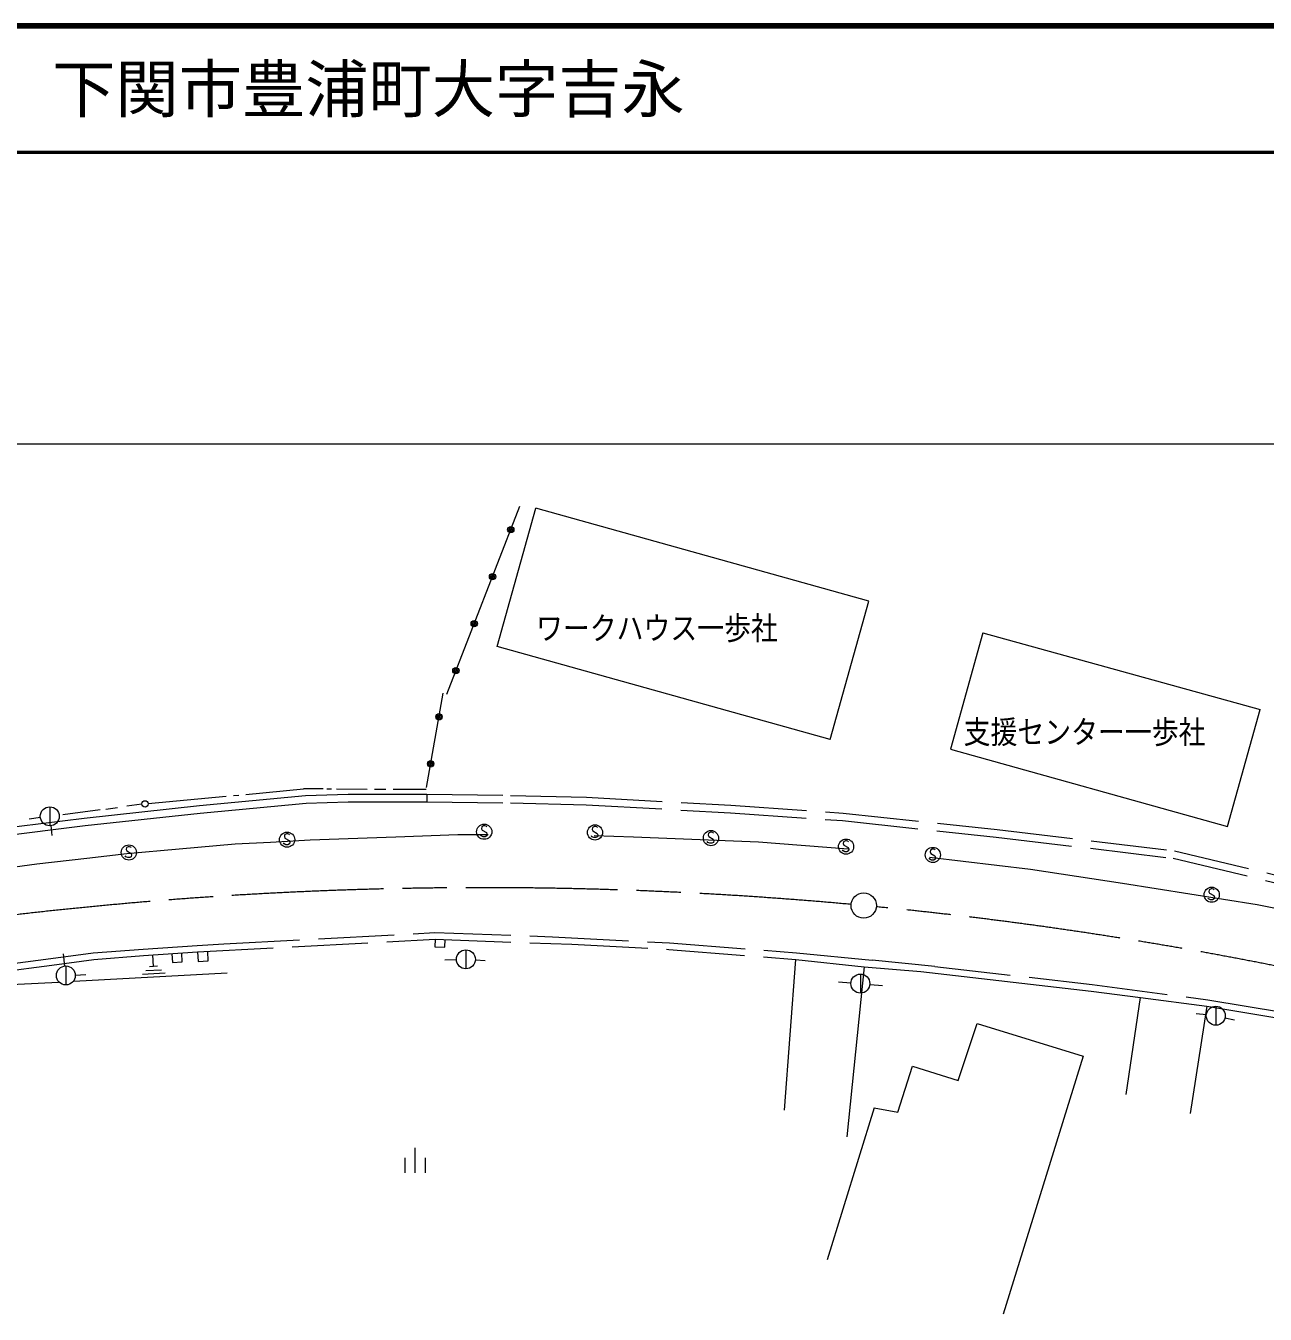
# Model space of a CAD drawing. Units: millimetres, scale not verified. Extents: x 40000 to 680000, y 20000 to 380000.
# Drawn here: x 402929 to 500922, y 278133 to 380000 of the extents above; entities that cross this region are included whole.
import ezdxf
from ezdxf.enums import TextEntityAlignment as Align

# ---------------------------------------------------------------- set-up
doc = ezdxf.new("R2010")
doc.units = ezdxf.units.MM
doc.header["$LTSCALE"] = 1000
doc.linetypes.add('CHAIN', pattern=[18.5, 12, -1.5, 3.5, -1.5])
doc.linetypes.add('DASHED', pattern=[7.5, 6, -1.5])
for name, color, linetype, lineweight in [('M-BGD', 7, 'Continuous', 13), ('M-STR-HTXT', 7, 'Continuous', 13), ('M-TTL', 2, 'Continuous', 140), ('M-TTL-LINE', 7, 'Continuous', 50), ('M-WORK', 1, 'Continuous', 13)]:
    doc.layers.add(name, color=color, linetype=linetype, lineweight=lineweight)
doc.layers.add('M-TTL-TXT', color=7, linetype='Continuous')
doc.styles.add('ＭＳ ゴシック', font='')
doc.styles.add('ＭＳ 明朝', font='')
doc.styles.get('ＭＳ ゴシック').set_extended_font_data('MS Gothic')
doc.styles.get('ＭＳ 明朝').set_extended_font_data('MS Mincho')

msp = doc.modelspace()

# ---------------------------------------------------------------- linework, layer by layer
at = {"layer": 'M-BGD'}
for p, q in [((436210, 327151), (442002, 342015)), ((440209, 330916), (443264, 341865)), ((469589, 334520), (443264, 341865)), ((466534, 323571), (469589, 334520)), ((478590, 332009), (476047, 322815)), ((478590, 332009), (500519, 325944)), ((466534, 323571), (440209, 330916)), ((434607, 319784), (435936, 327227)), ((497928, 316689), (500519, 325944)), ((476047, 322815), (497928, 316689)), ((476653, 296616), (478141, 301128)), ((478141, 301128), (486516, 298536)), ((486516, 298536), (480202, 278133)), ((471881, 294108), (473034, 297742)), ((473034, 297742), (476653, 296616)), ((470003, 294445), (466287, 282439)), ((470003, 294445), (471881, 294108))]:
    msp.add_line(p, q, dxfattribs=at)
for centre, radius in [((441278, 340157), 250), ((441278, 340157), 150), ((441278, 340157), 50), ((439830, 336441), 250), ((439830, 336441), 150), ((439830, 336441), 50), ((438382, 332725), 250), ((438382, 332725), 150), ((438382, 332725), 50), ((436934, 329009), 250), ((436934, 329009), 150), ((436934, 329009), 50), ((435604, 325366), 250), ((435604, 325366), 150), ((435604, 325366), 50), ((434939, 321645), 250), ((434939, 321645), 150), ((434939, 321645), 50)]:
    msp.add_circle(centre, radius, dxfattribs=at)
at = {"layer": 'M-STR-HTXT'}
msp.add_line((107111, 346940), (553291, 346940), dxfattribs=at)
at = {"layer": 'M-TTL'}
msp.add_line((680000, 380000), (40000, 380000), dxfattribs=at)
at = {"layer": 'M-TTL-LINE'}
msp.add_line((40000, 370000), (680000, 370000), dxfattribs=at)
at = {"layer": 'M-WORK'}
for p, q in [((412605, 318505), (418785, 319089)), ((416664, 318343), (425055, 319139)), ((419351, 319142), (419783, 319183)), ((420336, 319235), (424880, 319664)), ((426447, 319661), (424880, 319664)), ((425055, 319139), (428416, 319245)), ((426731, 319661), (427097, 319660)), ((427483, 319659), (429921, 319654)), ((428416, 319245), (434634, 319245)), ((430509, 319653), (431383, 319651)), ((431980, 319650), (434582, 319645)), ((404827, 318250), (404827, 316750)), ((408811, 318008), (405864, 317614)), ((407555, 317361), (416664, 318343)), ((409265, 318069), (410187, 318192)), ((412108, 318449), (410907, 318288)), ((416725, 317746), (425092, 318540)), ((425092, 318540), (428426, 318645)), ((428426, 318645), (434634, 318645)), ((398413, 316223), (407555, 317361)), ((404083, 317399), (403207, 317280)), ((407624, 316765), (416725, 317746)), ((398487, 315628), (407624, 316765)), ((404901, 316761), (404979, 315992)), ((423397, 316037), (423373, 315893)), ((423373, 315893), (423421, 315773)), ((423541, 316109), (423397, 316037)), ((423637, 316109), (423541, 316109)), ((423733, 316085), (423637, 316109)), ((423781, 316037), (423733, 316085)), ((425403, 315629), (432193, 315868)), ((432193, 315868), (437084, 316048)), ((437084, 316048), (439499, 316048)), ((438936, 315944), (438888, 316016)), ((439080, 315872), (438936, 315944)), ((438984, 316664), (438960, 316520)), ((438960, 316520), (439008, 316400)), ((439128, 316736), (438984, 316664)), ((439008, 316400), (439344, 316208)), ((439248, 315872), (439080, 315872)), ((439224, 316736), (439128, 316736)), ((439320, 316712), (439224, 316736)), ((439368, 315944), (439248, 315872)), ((439368, 316664), (439320, 316712)), ((439344, 316208), (439392, 316088)), ((439392, 316088), (439368, 315944)), ((447693, 315889), (447645, 315961)), ((447837, 315817), (447693, 315889)), ((447741, 316609), (447717, 316465)), ((447717, 316465), (447765, 316345)), ((447885, 316681), (447741, 316609)), ((447765, 316345), (448101, 316153)), ((448005, 315817), (447837, 315817)), ((447877, 315978), (450972, 315888)), ((447981, 316681), (447885, 316681)), ((448077, 316657), (447981, 316681)), ((448125, 315889), (448005, 315817)), ((448125, 316609), (448077, 316657)), ((448101, 316153), (448149, 316033)), ((448149, 316033), (448125, 315889)), ((450972, 315888), (460866, 315469)), ((456908, 316161), (456884, 316017)), ((456884, 316017), (456932, 315897)), ((457052, 316233), (456908, 316161)), ((456932, 315897), (457268, 315705)), ((457148, 316233), (457052, 316233)), ((457244, 316209), (457148, 316233)), ((457292, 316161), (457244, 316209)), ((410890, 315023), (410866, 314879)), ((410866, 314879), (410914, 314759)), ((411034, 315095), (410890, 315023)), ((410932, 314551), (415044, 314930)), ((411130, 315095), (411034, 315095)), ((411226, 315071), (411130, 315095)), ((411274, 315023), (411226, 315071)), ((415044, 314930), (419475, 315329)), ((419475, 315329), (422289, 315449)), ((422289, 315449), (425403, 315629)), ((423349, 315317), (423301, 315389)), ((423493, 315245), (423349, 315317)), ((423421, 315773), (423757, 315581)), ((423661, 315245), (423493, 315245)), ((423781, 315317), (423661, 315245)), ((423757, 315581), (423805, 315461)), ((423805, 315461), (423781, 315317)), ((456860, 315441), (456812, 315513)), ((457004, 315369), (456860, 315441)), ((457172, 315369), (457004, 315369)), ((457292, 315441), (457172, 315369)), ((457268, 315705), (457316, 315585)), ((457316, 315585), (457292, 315441)), ((460866, 315469), (467955, 314920)), ((467541, 314765), (467493, 314837)), ((467589, 315485), (467565, 315341)), ((467565, 315341), (467613, 315221)), ((467733, 315557), (467589, 315485)), ((467613, 315221), (467949, 315029)), ((467829, 315557), (467733, 315557)), ((467925, 315533), (467829, 315557)), ((467973, 315485), (467925, 315533)), ((467949, 315029), (467997, 314909)), ((467997, 314909), (467973, 314765)), ((474453, 314830), (474429, 314686)), ((474597, 314902), (474453, 314830)), ((474693, 314902), (474597, 314902)), ((474789, 314878), (474693, 314902)), ((474837, 314830), (474789, 314878)), ((399000, 313094), (403791, 313752)), ((403791, 313752), (407758, 314191)), ((407758, 314191), (410932, 314551)), ((410842, 314303), (410794, 314375)), ((410986, 314231), (410842, 314303)), ((410914, 314759), (411250, 314567)), ((411154, 314231), (410986, 314231)), ((411274, 314303), (411154, 314231)), ((411250, 314567), (411298, 314447)), ((411298, 314447), (411274, 314303)), ((467685, 314693), (467541, 314765)), ((467853, 314693), (467685, 314693)), ((467973, 314765), (467853, 314693)), ((474405, 314110), (474357, 314182)), ((474389, 314280), (482367, 313313)), ((474549, 314038), (474405, 314110)), ((474429, 314686), (474477, 314566)), ((474477, 314566), (474813, 314374)), ((474717, 314038), (474549, 314038)), ((474837, 314110), (474717, 314038)), ((474813, 314374), (474861, 314254)), ((474861, 314254), (474837, 314110)), ((482367, 313313), (489631, 312215)), ((489631, 312215), (500289, 310538)), ((496641, 311756), (496497, 311684)), ((496737, 311756), (496641, 311756)), ((496833, 311732), (496737, 311756)), ((496881, 311684), (496833, 311732)), ((496449, 310964), (496401, 311036)), ((496593, 310892), (496449, 310964)), ((496497, 311684), (496473, 311540)), ((496473, 311540), (496521, 311420)), ((496521, 311420), (496857, 311228)), ((496761, 310892), (496593, 310892)), ((496881, 310964), (496761, 310892)), ((496857, 311228), (496905, 311108)), ((496905, 311108), (496881, 310964)), ((500289, 310538), (507792, 308981)), ((435285, 307788), (435263, 307171)), ((436065, 307142), (436087, 307760)), ((406022, 305658), (405925, 306620)), ((414475, 306639), (414524, 305936)), ((415305, 305989), (415257, 306692)), ((416505, 306778), (416546, 306017)), ((417352, 306060), (417311, 306821)), ((435263, 307171), (436065, 307142)), ((437725, 306940), (437725, 305440)), ((406097, 305668), (406097, 304168)), ((413349, 305643), (412702, 305607)), ((413026, 305625), (412973, 306560)), ((414524, 305936), (415305, 305989)), ((416546, 306017), (417352, 306060)), ((436967, 306159), (436051, 306123)), ((438478, 306143), (439260, 306095)), ((462916, 294271), (463818, 306191)), ((469222, 305601), (467843, 292167)), ((469222, 305601), (473696, 305220)), ((418849, 305110), (406722, 304431)), ((406835, 304948), (407676, 304982)), ((413956, 305100), (412159, 305000)), ((412431, 305303), (413653, 305372)), ((468913, 305021), (468913, 303521)), ((473696, 305220), (487167, 303682)), ((405523, 304373), (396045, 303861)), ((468148, 304318), (467172, 304378)), ((469682, 304203), (470651, 304117)), ((487167, 303682), (491052, 303169)), ((489923, 295510), (491052, 303169)), ((496301, 302476), (494987, 293998)), ((496287, 301799), (495456, 301875)), ((496301, 302476), (502460, 301466)), ((497011, 302484), (497011, 300984)), ((497724, 301575), (498502, 301402)), ((432898, 290500), (432898, 289300)), ((433698, 291300), (433698, 289300)), ((434498, 290500), (434498, 289300))]:
    msp.add_line(p, q, dxfattribs=at)
at = {"layer": 'M-WORK', "linetype": 'DASHED'}
for p, q in [((434634, 319245), (441257, 319157)), ((434634, 319245), (434634, 318645)), ((441257, 319157), (447251, 319000)), ((447251, 319000), (458677, 318386)), ((434634, 318645), (441242, 318558)), ((441242, 318558), (447227, 318400)), ((447227, 318400), (458640, 317787)), ((458677, 318386), (467544, 317755)), ((458640, 317787), (467491, 317157)), ((467491, 317157), (479655, 315862)), ((467544, 317755), (479722, 316458)), ((479655, 315862), (493653, 314182)), ((479722, 316458), (493759, 314773)), ((493759, 314773), (502525, 312668)), ((493653, 314182), (502397, 312081)), ((416505, 306778), (435285, 307788)), ((418583, 307410), (435280, 308309)), ((435280, 308309), (444581, 307982)), ((435285, 307788), (446105, 307380)), ((444581, 307982), (453815, 307492)), ((404923, 306250), (408263, 306709)), ((408263, 306709), (412200, 307003)), ((412200, 307003), (416473, 307297)), ((412235, 306485), (416505, 306778)), ((416473, 307297), (418583, 307410)), ((446105, 307380), (453781, 306973)), ((453781, 306973), (463818, 306191)), ((453815, 307492), (463864, 306709)), ((463864, 306709), (469856, 306120)), ((400874, 305728), (404923, 306250)), ((400952, 305214), (404993, 305735)), ((404993, 305735), (408318, 306191)), ((408318, 306191), (412235, 306485)), ((463818, 306191), (469222, 305601)), ((474805, 305633), (469856, 306120)), ((474805, 305633), (487230, 304198)), ((487230, 304198), (496377, 302991)), ((491052, 303169), (496301, 302476)), ((496377, 302991), (502562, 301976))]:
    msp.add_line(p, q, dxfattribs=at)
at = {"layer": 'M-WORK'}
for centre, radius in [((404827, 317500), 750), ((412356, 318482), 250), ((439176, 316280), 600), ((447933, 316225), 600), ((423589, 315653), 600), ((457100, 315777), 600), ((411082, 314639), 600), ((467781, 315101), 600), ((474645, 314446), 600), ((496689, 311300), 600), ((469177, 310441), 1000), ((437725, 306190), 750), ((406097, 304918), 750), ((468913, 304271), 750), ((497011, 301734), 750)]:
    msp.add_circle(centre, radius, dxfattribs=at)
at = {"layer": 'M-WORK', "linetype": 'CHAIN'}
for start, end in [(84.78826, 96.93085), (74.32822, 84.43017)]:
    msp.add_arc((439113, -8144), 320000, start, end, dxfattribs=at)

# ---------------------------------------------------------------- texts
at = {"layer": 'M-BGD', "style": 'ＭＳ 明朝', "width": 0.85}
for s, p in [('ワークハウス一歩社', (443263, 330912)), ('支援センター一歩社', (477075, 322701))]:
    msp.add_text(s, height=1833, dxfattribs=at).set_placement(p, align=Align.BOTTOM_LEFT)
at = {"layer": 'M-TTL-TXT', "style": 'ＭＳ ゴシック'}
msp.add_text('下関市豊浦町大字吉永', height=3666, dxfattribs=at).set_placement((405024, 375000), align=Align.MIDDLE_LEFT)

doc.saveas('drawing.dxf')
